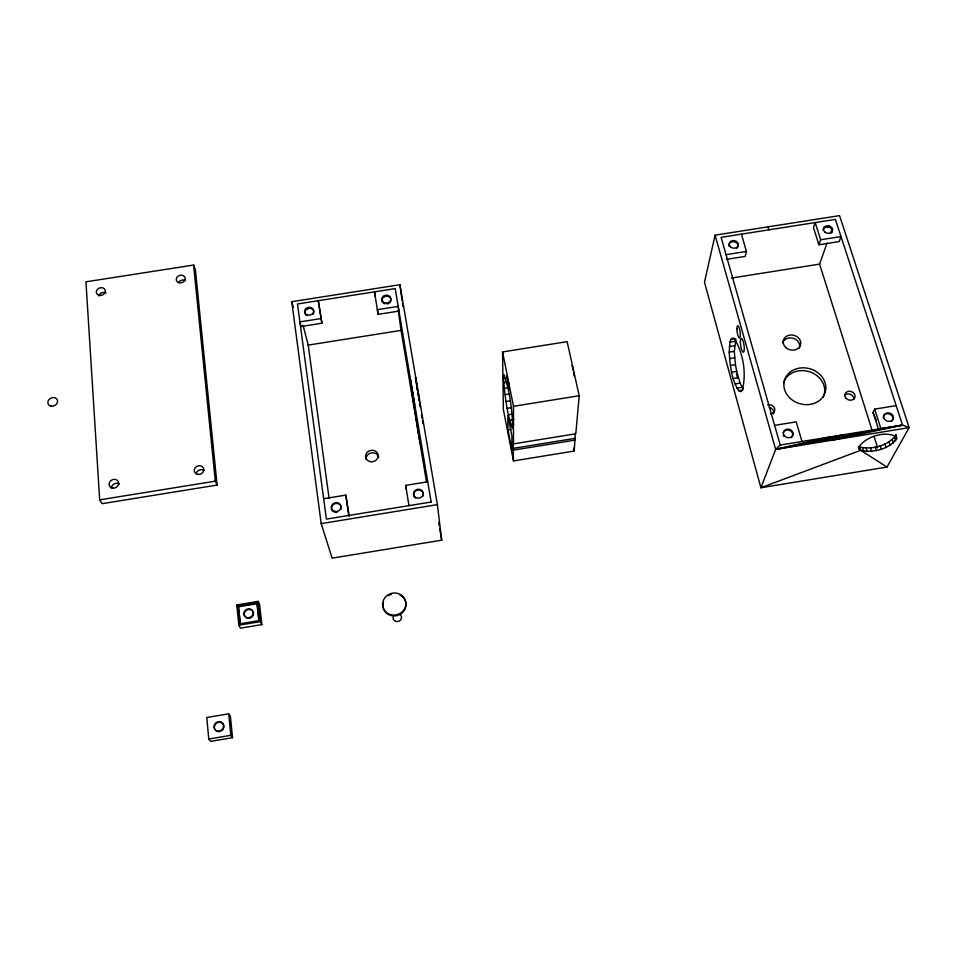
<?xml version="1.0" encoding="UTF-8"?>
<svg xmlns="http://www.w3.org/2000/svg" width="957" height="957" viewBox="0 0 957 957"><rect width="100%" height="100%" fill="white"/><g stroke="black" fill="none" stroke-linecap="round" stroke-linejoin="round"><path stroke-width="1.44" d="M513.478 443.881L513.49 406.318L502.569 351.937L567.13 341.649L579.2 395.743L575.803 433.784L513.478 443.881L513.131 442.098L513.478 460.927L574.26 451.058L575.301 433.282M503.43 378.398L503.872 374.606C510.009 391.305 512.067 409.895 512.832 427.707L512.414 428.485C506.504 412.634 505.021 395.205 503.43 378.398L506.349 377.931M729.198 352.164L729.988 342.116L731.088 339.197L732.572 338L734.342 338.622C743.422 353.576 746.699 373.732 742.177 390.659L740.646 391.604L738.852 390.731C731.22 379.594 730.131 365.275 729.198 352.164L734.294 351.339L735.873 339.352M416.809 388.925L417.216 390.037M715.082 235.171L704.484 282.231L760.911 487.735L886.983 467.052L909.15 427.623L839.552 215.624L715.082 235.171L775.66 449.407L760.911 487.735L860.702 450.316C873.035 453.175 889.256 449.252 896.721 438.593L895.764 434.502M741.412 234.154L746.472 251.452L745.156 256.404L726.279 259.383M738.003 376.651L737.62 377.907L736.447 373.649M818.929 244.777L820.663 239.764L815.173 222.574L813.486 227.646L818.929 244.777L839.157 241.583L840.988 236.558L820.663 239.764M872.246 430.77L819.599 264.108L827.004 243.15M830.461 233.364L831.932 229.178M878.43 428.903L873.011 412.443L874.674 409.129L896.171 405.624M896.171 434.909C888.359 445.675 872.282 449.946 859.661 446.967L860.702 450.316L886.983 467.052M780.218 445.053L721.099 237.348L835.389 219.392L902.535 425.111L775.66 449.407L780.218 445.053L844.182 434.61L902.535 425.111L909.15 427.623L775.66 449.407L831.394 436.691M775.66 449.407L844.182 434.61M832.423 440.124L902.535 425.111L880.895 428.64L874.674 409.129M228.723 713.814L206.796 717.499L208.758 739.031L210.576 741.376L232.515 737.68L230.422 716.303L228.723 713.814L230.816 735.311L232.515 737.68M208.758 739.031L230.816 735.311M441.691 540.179L332.127 558.17L321.193 523.611L291.777 301.694L399.93 284.696L437.385 504.638L441.691 540.179L439.694 528.396M236.762 604.92L258.127 601.391L259.61 604.465L261.835 624.61L240.458 628.163L238.855 625.196L236.762 604.92L237.838 606.953M238.317 606.104L256.895 603.042L258.833 620.65L240.147 623.749L238.317 606.104L240.494 624.383L240.147 623.749M238.664 606.774L257.218 603.7L257.864 609.561M238.855 625.196L260.352 621.643L261.835 624.61M323.657 498.717L345.812 495.116L349.281 516.313M408.95 505.643L405.684 485.378L427.731 481.79M774.62 425.375L796.236 421.858L801.966 441.5M321.193 523.611L437.385 504.638M506.062 401.497L510.392 400.804M730.37 365.43L735.443 364.617L734.294 351.339M513.49 406.318L579.2 395.743M507.21 408.352L511.54 407.658M731.603 372.225L736.687 371.412L740.096 383.135L743.338 389.032M508.43 414.764L512.773 414.058M733.182 378.541L738.266 377.716M509.638 420.302L513.993 419.609M734.988 383.948L740.096 383.135M510.751 424.633L513.658 424.154M736.926 388.111L742.046 387.286M738.852 390.731L742.704 390.109M507.976 429.968L507.856 415.529L511.911 435.949L511.935 450.065L507.976 429.968L510.918 429.49M99.684 499.865L215.313 481.168L217.107 485.067L102.172 503.669L99.684 499.865L85.939 281.825L193.601 265.053L195.395 269.886L217.107 485.067M513.131 448.378L574.846 438.378M513.466 450.101L575.217 440.088M731.088 339.197L734.952 338.575M729.988 342.116L735.12 341.29M503.681 382.704L506.588 382.238M729.354 346.542L734.462 345.716M504.231 388.255L508.574 387.549M505.045 394.655L509.375 393.961M729.545 358.6L734.629 357.786M305.773 308.812L311.3 307.939M383.709 296.538L386.472 296.108M823.941 227.264L829.767 226.342M320.81 318.597L299.9 321.899L301.108 326.516L321.911 323.227L318.274 300.689L321.911 323.227M726.028 254.682L746.472 251.452M378.135 314.351L398.842 311.085L398.184 306.396L377.357 309.685L378.135 314.351L374.486 291.861L375.264 296.598M731.447 278.056L819.599 264.108M303.034 325.248L308.214 345.106L401.055 330.392L398.22 310.224M858.393 446.692L859.087 448.941L860.702 450.316M400.409 614.717L400.636 614.92A4.271 4.043 -16.3 0 1 396.796 621.583L395.72 621.344A4.271 4.043 -16.3 0 1 393.076 617.169M896.494 436.751C884.83 430.459 866.169 436.44 858.74 447.134L859.087 448.941M873.011 412.443L876.373 420.733M896.721 438.593L895.644 435.22L894.58 437.349L895.668 440.71M892.319 439.61L893.395 442.959M889.005 441.859L890.082 445.196M884.878 443.928L885.943 447.266M880.213 445.687L881.265 449.024M874.052 436.464L877.653 447.864M875.308 447.039L876.361 450.376M870.499 447.876L871.552 451.214M866.097 448.151L867.15 451.489M862.532 447.852L863.573 451.19M768.004 226.845L768.902 229.824M291.777 301.694L293.297 307.376M417.695 390.169L419.274 399.308M573.626 448.139L574.26 451.058M513.478 460.927L503.37 409.668L502.569 351.937M419.668 402.885L419.92 404.033L419.728 402.311M735.443 364.617L736.687 371.412M417.85 393.279L418.281 395.684M410.517 380.276L410.122 378.111L412.072 390.336L410.756 381.628M416.797 385.946L417.443 389.475L416.917 385.48M418.711 398.088L419.13 400.505M438.689 522.498L439.191 525.441M419.202 400.205L418.628 396.7M401.055 330.392L426.595 482.424M405.684 485.378L406.33 489.266M419.752 404.129L420.207 406.881M416.666 383.901L415.494 377.249L415.649 378.685M416.546 384.427L415.828 379.857M421.594 415.29L422.061 418.161M422.504 420.96L422.934 423.748M418.341 394.93L417.754 390.911M345.812 495.116L348.695 515.476M417.539 428.293L417.707 429.478M308.214 345.106L329.112 498.549M399.93 284.696L402.06 300.606M402.454 303.501L402.837 306.396M258.127 601.391L260.352 621.643M258.187 612.504L258.833 618.366M193.601 265.053L215.313 481.168M220.816 731.208A4.952 4.57 -40.7 0 1 214.44 728.121A4.952 4.57 -40.7 0 1 219.129 722.188A4.952 4.57 -40.7 0 1 223.89 727.332M223.519 728.54A4.952 4.57 -40.7 0 1 221.928 730.55M782.527 342.869A8.828 7.5 13.9 0 1 793.293 338.3A8.828 7.5 13.9 0 1 799.43 347.977M767.67 404.99A5.168 4.486 15.2 0 1 774.596 408.424A5.168 4.486 15.2 0 1 770.337 413.831M769.344 407.538A5.156 4.474 15.3 0 1 773.423 413.986M844.636 395.432A5.18 4.414 17.9 0 1 850.629 394.463A5.18 4.414 17.9 0 1 853.8 399.416M783.556 382.8A21.138 18.135 15.9 0 1 810.4 372.07A21.138 18.135 15.9 0 1 823.199 397.191M883.203 417.659A4.964 4.211 20 0 1 889.854 414.202A4.964 4.211 20 0 1 891.601 421.307M823.104 230.35A4.594 3.756 12.1 0 1 828.834 227.072A4.594 3.756 12.1 0 1 831.633 232.79M783.209 432.851A4.917 4.283 17 0 1 790.362 430.77A4.917 4.283 17 0 1 791.319 437.636M783.663 436.165A4.917 4.283 17 0 1 783.185 435.088M729.055 246.152A4.57 3.804 9 0 1 734.761 241.858A4.57 3.804 9 0 1 736.639 248.365M400.098 595.134A11.651 10.982 -15.8 0 1 405.002 609.166A11.651 10.982 -15.8 0 1 390.576 615.447A11.651 10.982 -15.8 0 1 383.207 602.491M388.53 595.601A11.651 10.982 -15.8 0 1 391.305 594.393M366.172 459.516A6.316 5.706 -11.6 0 1 369.235 453.702A6.316 5.706 -11.6 0 1 376.221 453.821L377.381 454.826A6.316 5.706 -11.6 0 1 378.649 457.506M196.185 473.643A4.857 4.283 -22.6 0 1 203.961 470.437M111.491 488.381A4.917 4.259 -26.6 0 1 114.17 483.907A4.917 4.259 -26.6 0 1 119.434 484.003M178.564 282.53A4.546 3.792 -16.8 0 1 185.514 280.652M98.738 295.964A4.582 3.78 -19.9 0 1 106.119 293.081M415.613 498.178A4.869 4.45 -8.7 0 1 414.357 492.293A4.869 4.45 -8.7 0 1 420.649 490.463A4.869 4.45 -8.7 0 1 423.018 496.025M341.194 508.275A4.893 4.462 -16.1 0 1 340.859 509.423M336.984 512.318A4.893 4.462 -16.1 0 1 334.483 512.115M333.383 511.576A4.893 4.462 -16.1 0 1 333.957 504.112A4.893 4.462 -16.1 0 1 341.194 507.102M390.982 300.438A4.57 3.924 -7.8 0 1 389.272 303.13M388.243 303.68A4.57 3.924 -7.8 0 1 387.095 304.003M384.75 303.836A4.57 3.924 -7.8 0 1 383.721 303.369M382.872 302.675A4.57 3.924 -7.8 0 1 384.678 296.574A4.57 3.924 -7.8 0 1 390.97 299.421M305.127 313.968A4.582 3.924 -12 0 1 308.836 308.381A4.582 3.924 -12 0 1 313.884 312.592M313.561 313.597A4.582 3.924 -12 0 1 312.951 314.518M306.539 315.535A4.582 3.924 -12 0 1 305.714 314.841M571.748 365.502A6.998 0.861 81.1 0 1 573.387 370.67M573.698 372.476A6.998 0.861 81.1 0 1 574.104 375.934M412.3 391.042L414.525 404.895L412.3 391.042M506.815 376.089L509.088 389.726L508.586 382.908L506.815 376.089M411.594 389.403L420.207 443.139L411.594 389.403M784.561 380.037L783.843 384.726A21.221 18.183 15.8 0 0 813.725 403.507A21.221 18.183 15.8 0 0 818.355 373.122A21.221 18.183 15.8 0 0 784.561 380.037M431.14 502.018L326.397 519.113L297.483 303.967L395.193 288.595L431.14 502.018M371.101 461.729L369.498 461.406A6.34 5.718 -11.6 0 1 366.399 453.367A6.34 5.718 -11.6 0 1 375.706 451.285L376.879 452.29A6.34 5.718 -11.6 0 1 377.381 458.63A6.34 5.718 -11.6 0 1 371.101 461.729M51.116 406.139A5.012 4.199 -24.9 0 0 57.492 400.469A5.012 4.199 -24.9 0 0 49.513 398.997A5.012 4.199 -24.9 0 0 51.116 406.139M219.225 731.064A4.964 4.582 -40.6 0 0 222.694 723.348A4.964 4.582 -40.6 0 0 214.416 724.748A4.964 4.582 -40.6 0 0 219.225 731.064M785.757 347.511A8.864 7.524 13.8 0 0 800.471 345.118A8.864 7.524 13.8 0 0 789.74 335.094A8.864 7.524 13.8 0 0 785.757 347.511M740.371 341.912A6.974 1.687 81.5 0 0 743.314 352.212A6.974 1.687 81.5 0 0 743.302 341.828A6.974 1.687 81.5 0 0 740.371 341.912M736.914 328.873A6.161 1.471 81.6 0 0 739.498 337.941A6.161 1.471 81.6 0 0 739.474 328.718A6.161 1.471 81.6 0 0 736.914 328.873M845.928 398.184A5.204 4.426 17.9 0 0 854.733 397.801A5.204 4.426 17.9 0 0 849.23 391.234A5.204 4.426 17.9 0 0 845.928 398.184M884.388 418.939A4.964 4.211 20 0 0 892.845 419.561A4.964 4.211 20 0 0 888.455 412.814A4.964 4.211 20 0 0 884.388 418.939M824.838 232.025A4.606 3.756 12 0 0 832.47 230.816A4.606 3.756 12 0 0 826.836 225.816A4.606 3.756 12 0 0 824.838 232.025M784.788 436.225A4.929 4.283 17 0 0 792.958 434.885A4.929 4.283 17 0 0 787.013 429.155A4.929 4.283 17 0 0 784.788 436.225M730.454 246.87A4.582 3.804 8.9 0 0 738.134 245.662A4.582 3.804 8.9 0 0 732.655 240.626A4.582 3.804 8.9 0 0 730.454 246.87M388.578 613.856A11.663 11.005 -15.8 0 0 405.852 603.532A11.663 11.005 -15.8 0 0 388.267 594.728A11.663 11.005 -15.8 0 0 388.578 613.856M198.183 474.445A4.881 4.295 -22.5 0 0 203.53 468.2A4.881 4.295 -22.5 0 0 195.336 467.566A4.881 4.295 -22.5 0 0 198.183 474.445M112.926 488.142A4.941 4.283 -26.5 0 0 118.441 481.85A4.941 4.283 -26.5 0 0 110.27 481.215A4.941 4.283 -26.5 0 0 112.926 488.142M178.827 282.698A4.57 3.804 -16.7 0 0 185.239 278.343A4.57 3.804 -16.7 0 0 178.181 276.106A4.57 3.804 -16.7 0 0 178.827 282.698M98.786 295.235A4.606 3.792 -19.8 0 0 105.33 290.844A4.606 3.792 -19.8 0 0 98.332 288.595A4.606 3.792 -19.8 0 0 98.786 295.235M415.494 497.353A4.869 4.462 -8.7 0 0 423.209 494.051A4.869 4.462 -8.7 0 0 416.415 489.637A4.869 4.462 -8.7 0 0 415.494 497.353M334.256 511.313A4.905 4.462 -16.1 0 0 340.967 506.289A4.905 4.462 -16.1 0 0 333.192 503.633A4.905 4.462 -16.1 0 0 334.256 511.313M383.566 302.352A4.57 3.924 -7.8 0 0 390.827 299.421A4.57 3.924 -7.8 0 0 384.511 295.557A4.57 3.924 -7.8 0 0 383.566 302.352M307.317 314.997A4.594 3.936 -12 0 0 313.645 310.547A4.594 3.936 -12 0 0 306.384 308.25A4.594 3.936 -12 0 0 307.317 314.997M247.779 617.72A4.773 4.378 -28.9 0 0 252.899 611.367A4.773 4.378 -28.9 0 0 244.896 610.698A4.773 4.378 -28.9 0 0 247.779 617.72M248.114 618.366A4.761 4.378 -28.9 0 0 253.234 612.025A4.761 4.378 -28.9 0 0 245.231 611.356A4.761 4.378 -28.9 0 0 248.114 618.366"/></g></svg>
